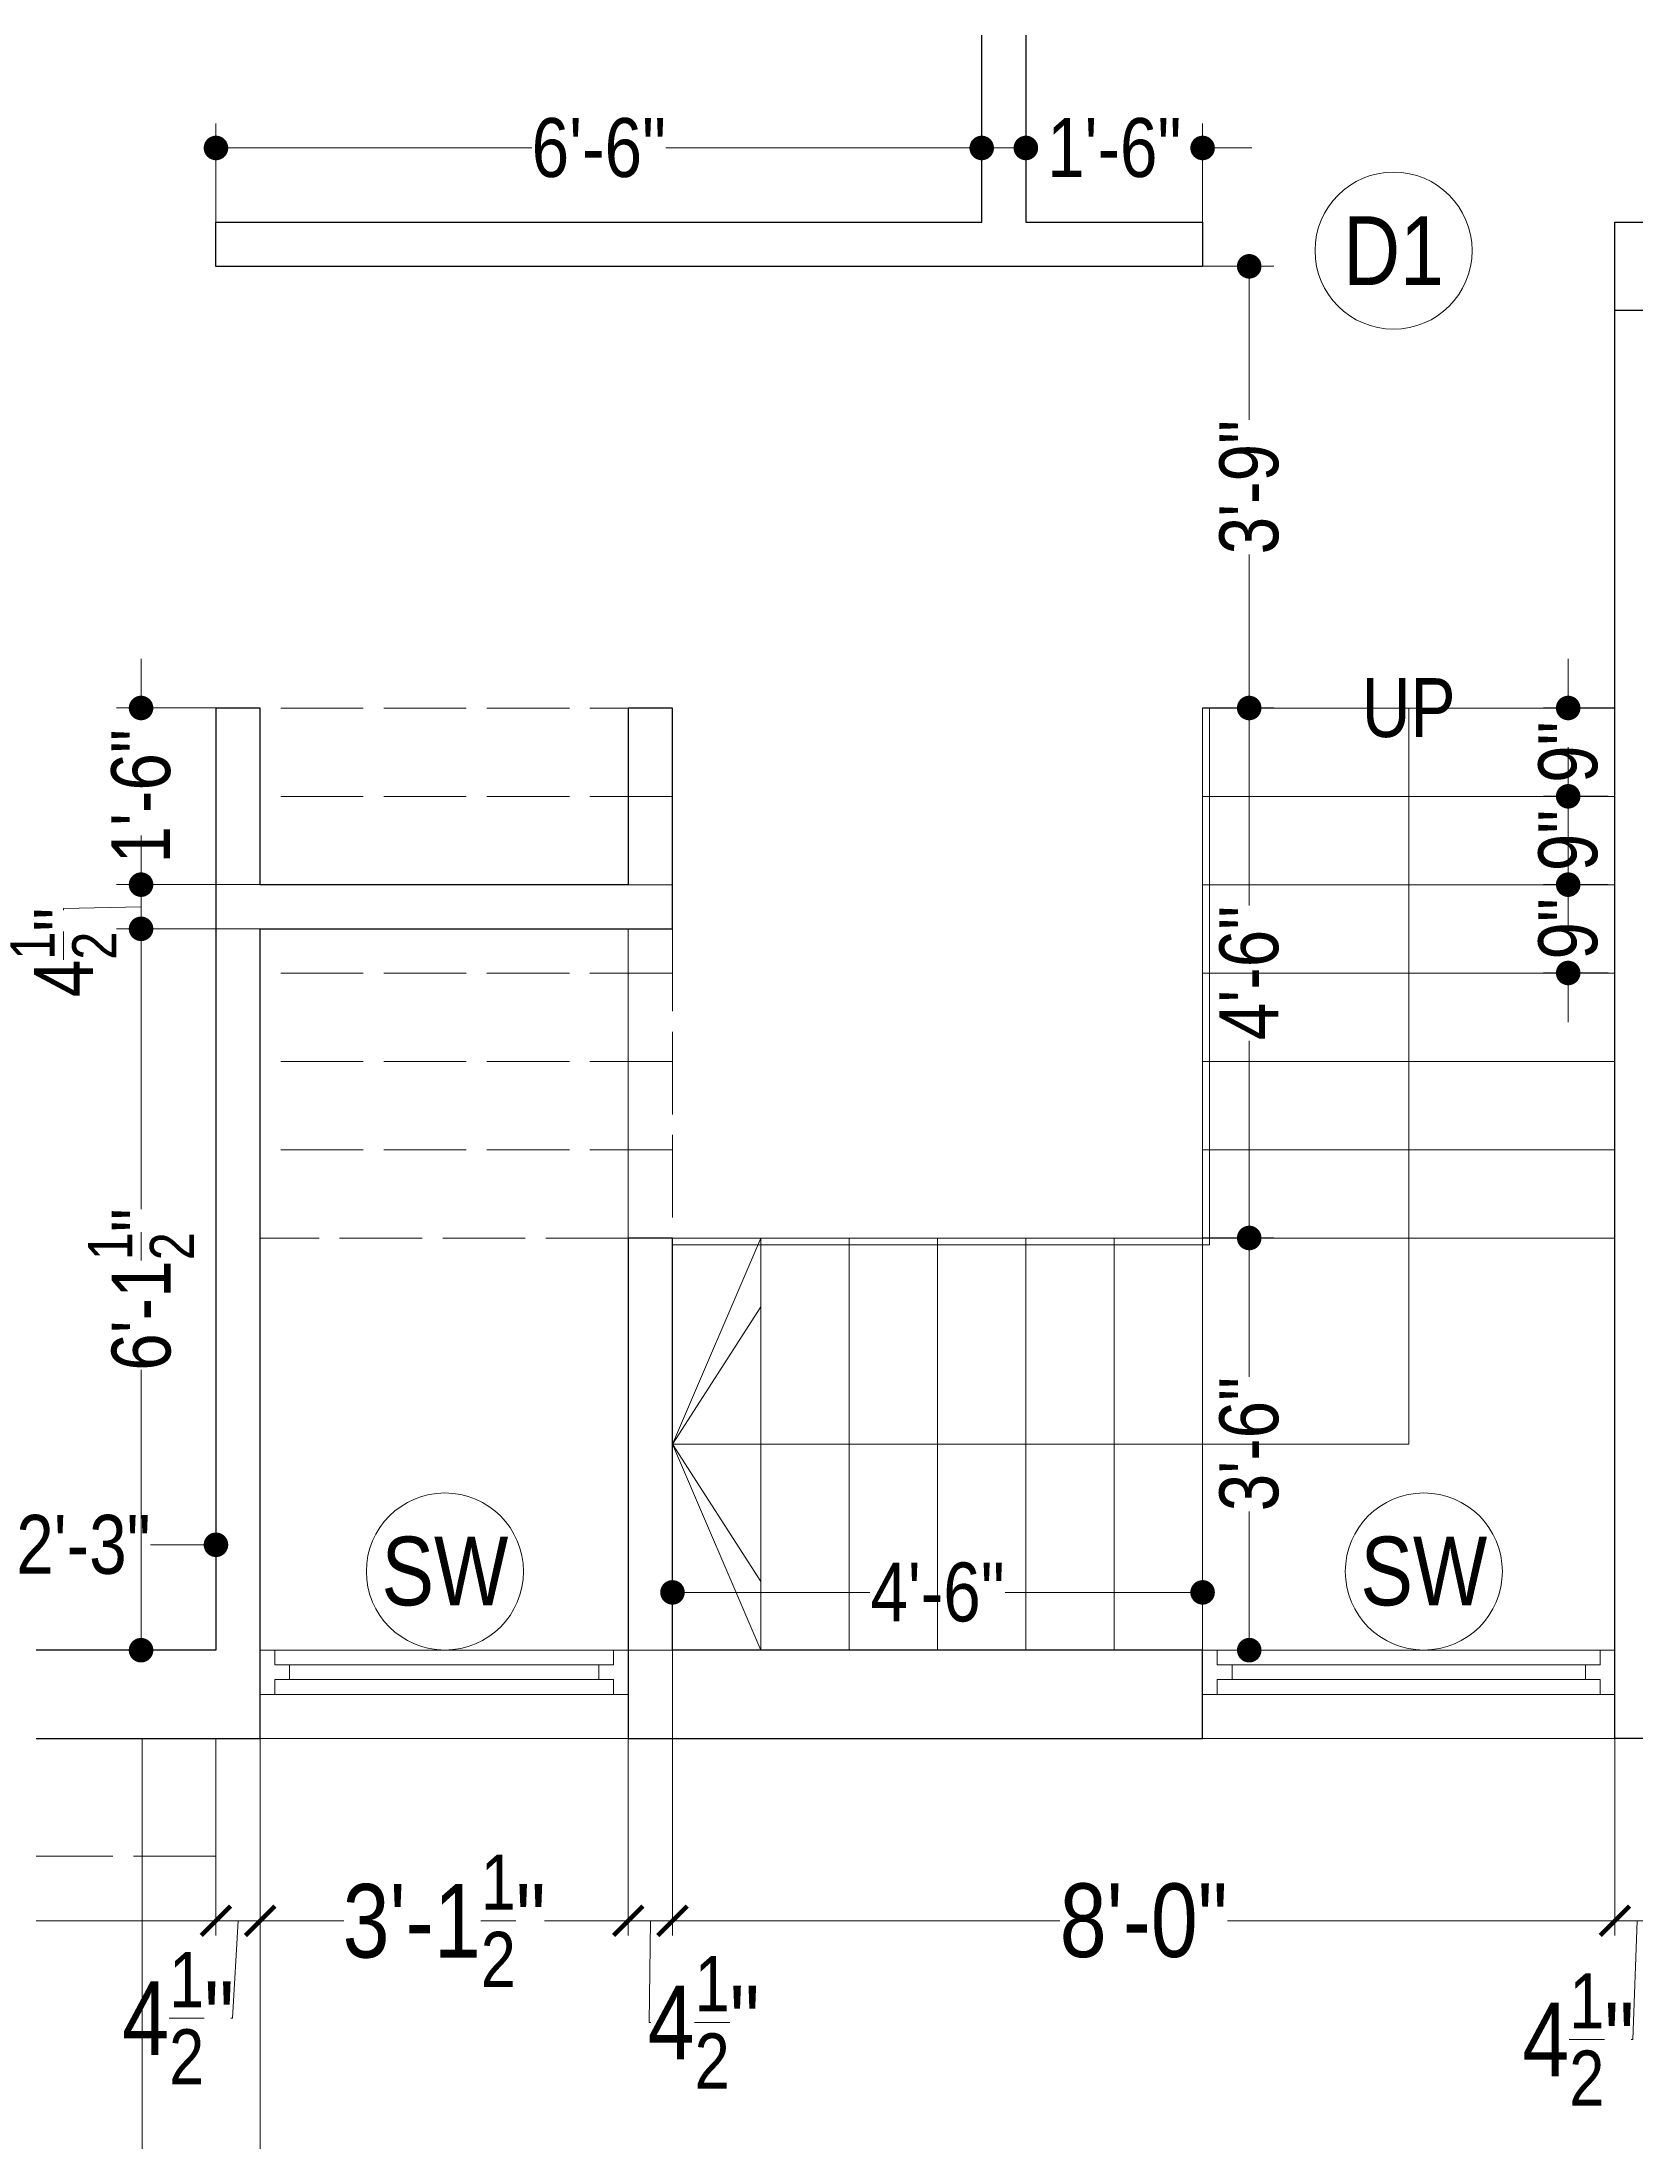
# Model space of a CAD drawing. Header units: millimetres. Extents: x 56222 to 3066687, y -650199 to -121287.
# Drawn here: x 148249 to 148411.4, y -175319 to -175105 of the extents above; entities that cross this region are included whole.
import ezdxf

# ---------------------------------------------------------------- set-up
doc = ezdxf.new("R2010")
doc.units = ezdxf.units.MM
doc.header["$MEASUREMENT"] = 0
doc.header["$PDMODE"] = 35
doc.linetypes.add('ACAD_ISO02W100', pattern=[15, 12, -3])
doc.layers.get('Defpoints').update_dxf_attribs({"color": 220})
for name, color, linetype, lineweight in [('COLUMN', 1, 'Continuous', 30), ('GROUND FLOOR', 7, 'Continuous', 9), ('GROUND FLOOR  ( DIM )', 7, 'Continuous', 9), ('GROUND FLOOR  ( PLINE )', 251, 'Continuous', 30), ('GROUND FLOOR ( DW_RAIL )', 7, 'Continuous', 9), ('GROUND FLOOR ( STAIR )', 251, 'Continuous', 9)]:
    doc.layers.add(name, color=color, linetype=linetype, lineweight=lineweight)
doc.layers.add('GROUND FLOOR  ( Text )', color=251, linetype='Continuous')
doc.styles.add('Cn BT~6', font='swissc.ttf', dxfattribs={"height": 6})
doc.styles.add("Cn_BT_0'-0", font='swissc.ttf')
doc.styles.add('Cn_BT_7', font='swissc.ttf', dxfattribs={"height": 7})
doc.styles.add('Cn_BT_7½', font='swissc.ttf', dxfattribs={"height": 7.5})
doc.dimstyles.new('Cn BT~6', dxfattribs={"dimtxt": 0.18, "dimasz": 2.5, "dimexe": 2.5, "dimexo": 0, "dimgap": 0.09, "dimtad": 0, "dimdec": 3, "dimzin": 3, "dimdsep": 46, "dimlunit": 4, "dimtxsty": 'Cn BT~6', "dimblk": 'DOT', "dimcen": 0.09, "dimdle": 2, "dimclrd": 250, "dimclre": 250, "dimclrt": 5, "dimadec": 0, "dimazin": 0, "dimtfac": 0.75, "dimtdec": 3, "dimtofl": 0, "dimtmove": 0, "dimatfit": 3, "dimfxl": 1, "dimtolj": 1, "dimtzin": 0, "dimlwd": 15, "dimlwe": 15, "dimarcsym": 0})
doc.dimstyles.new('Cn_BT_7½', dxfattribs={"dimtxt": 9, "dimasz": 3, "dimexe": 1.5, "dimexo": 0, "dimgap": 0.09, "dimtad": 0, "dimdec": 3, "dimzin": 3, "dimdsep": 46, "dimlunit": 4, "dimtxsty": 'Cn_BT_7½', "dimblk": 'ARCHTICK', "dimcen": 0.09, "dimdle": 1.5, "dimclrd": 251, "dimclre": 251, "dimclrt": 14, "dimadec": 0, "dimazin": 0, "dimtfac": 0.75, "dimtdec": 3, "dimtofl": 0, "dimtmove": 0, "dimatfit": 3, "dimfxl": 0, "dimtolj": 1, "dimtzin": 0, "dimlwd": 15, "dimlwe": 15, "dimarcsym": 0})

# ---------------------------------------------------------------- blocks, each defined once
blk = doc.blocks.new('_Dot')
at = {"color": 0, "linetype": 'ByBlock', "lineweight": -2}
blk.add_line((-0.5, 0), (-1, 0), dxfattribs=at)
at = {"color": 0, "linetype": 'ByBlock', "const_width": 0.5}
blk.add_lwpolyline([(-0.25, 0, 1), (0.25, 0, 1)], format="xyb", close=True, dxfattribs=at)
blk = doc.blocks.new('*D211')
at = {"layer": 'Defpoints', "color": 0, "transparency": 16777216}
for p in [(148367.19, -175127.87), (148371.94, -175127.87), (148367.19, -175172.87)]:
    blk.add_point(p, dxfattribs=at)
at = {"layer": 'GROUND FLOOR  ( DIM )', "color": 250, "lineweight": 15, "transparency": 16777216}
for p, q in [((148367.19, -175127.87), (148374.44, -175127.87)), ((148371.94, -175130.37), (148371.94, -175143.51)), ((148371.94, -175170.37), (148371.94, -175157.23)), ((148367.19, -175172.87), (148374.44, -175172.87))]:
    blk.add_line(p, q, dxfattribs=at)
at = {"layer": 'GROUND FLOOR  ( DIM )', "color": 250, "lineweight": 15, "transparency": 16777216, "xscale": 2.5, "yscale": 2.5, "zscale": 2.5}
for p, rotation in [((148371.94, -175127.87), 90), ((148371.94, -175172.87), 270)]:
    blk.add_blockref('_Dot', p, dxfattribs=dict(at, rotation=rotation))
at = {"layer": 'GROUND FLOOR  ( DIM )', "color": 5, "transparency": 16777216, "insert": (148371.94, -175150.37), "char_height": 6, "attachment_point": 5, "rotation": 90, "style": 'Cn BT~6'}
blk.add_mtext('\\A1;3\'-9"', dxfattribs=at)
blk = doc.blocks.new('_ArchTick')
at = {"color": 0, "linetype": 'ByBlock', "const_width": 0.15}
blk.add_lwpolyline([(-0.5, -0.5), (0.5, 0.5)], dxfattribs=at)
blk = doc.blocks.new('*D198')
at = {"layer": 'Defpoints', "color": 0, "transparency": 16777216}
for p in [(148116.69, -175277.87), (148266.69, -175277.87), (148266.69, -175296.44)]:
    blk.add_point(p, dxfattribs=at)
at = {"layer": 'GROUND FLOOR  ( DIM )', "color": 251, "lineweight": 15, "transparency": 16777216}
for p, q in [((148116.69, -175277.87), (148116.69, -175297.94)), ((148266.69, -175277.87), (148266.69, -175297.94)), ((148115.19, -175296.44), (148180.83, -175296.44)), ((148268.19, -175296.44), (148202.55, -175296.44))]:
    blk.add_line(p, q, dxfattribs=at)
at = {"layer": 'GROUND FLOOR  ( DIM )', "color": 251, "lineweight": 15, "transparency": 16777216, "xscale": 3, "yscale": 3, "zscale": 3, "rotation": 180}
blk.add_blockref('_ArchTick', (148116.69, -175296.44), dxfattribs=at)
at = {"layer": 'GROUND FLOOR  ( DIM )', "color": 251, "lineweight": 15, "transparency": 16777216, "xscale": 3, "yscale": 3, "zscale": 3}
blk.add_blockref('_ArchTick', (148266.69, -175296.44), dxfattribs=at)
at = {"layer": 'GROUND FLOOR  ( DIM )', "color": 14, "transparency": 16777216, "insert": (148191.69, -175296.44), "char_height": 7.5, "attachment_point": 5, "style": 'Cn_BT_7½'}
blk.add_mtext('\\A1;12\'-6"', dxfattribs=at)
blk = doc.blocks.new('*D197')
at = {"layer": 'Defpoints', "color": 0, "transparency": 16777216}
for p in [(148266.69, -175277.87), (148271.19, -175277.87), (148271.19, -175296.44)]:
    blk.add_point(p, dxfattribs=at)
at = {"layer": 'GROUND FLOOR  ( DIM )', "color": 251, "lineweight": 15, "transparency": 16777216}
for p, q in [((148266.69, -175277.87), (148266.69, -175297.94)), ((148271.19, -175277.87), (148271.19, -175297.94)), ((148265.19, -175296.44), (148272.69, -175296.44)), ((148268.94, -175296.44), (148268.39, -175306.37)), ((148268.39, -175306.37), (148268.21, -175306.37))]:
    blk.add_line(p, q, dxfattribs=at)
at = {"layer": 'GROUND FLOOR  ( DIM )', "color": 251, "lineweight": 15, "transparency": 16777216, "xscale": 3, "yscale": 3, "zscale": 3, "rotation": 180}
blk.add_blockref('_ArchTick', (148266.69, -175296.44), dxfattribs=at)
at = {"layer": 'GROUND FLOOR  ( DIM )', "color": 251, "lineweight": 15, "transparency": 16777216, "xscale": 3, "yscale": 3, "zscale": 3}
blk.add_blockref('_ArchTick', (148271.19, -175296.44), dxfattribs=at)
at = {"layer": 'GROUND FLOOR  ( DIM )', "color": 14, "transparency": 16777216, "insert": (148262.84, -175306.37), "char_height": 7.5, "attachment_point": 5, "style": 'Cn_BT_7½'}
blk.add_mtext('\\A1;4{\\H0.750000x;\\S1/2;}"', dxfattribs=at)
blk = doc.blocks.new('*D196')
at = {"layer": 'Defpoints', "color": 0, "transparency": 16777216}
for p in [(148271.19, -175277.87), (148308.69, -175277.87), (148308.69, -175296.44)]:
    blk.add_point(p, dxfattribs=at)
at = {"layer": 'GROUND FLOOR  ( DIM )', "color": 251, "lineweight": 15, "transparency": 16777216}
for p, q in [((148271.19, -175277.87), (148271.19, -175297.94)), ((148308.69, -175277.87), (148308.69, -175297.94)), ((148269.69, -175296.44), (148279.71, -175296.44)), ((148310.19, -175296.44), (148300.16, -175296.44))]:
    blk.add_line(p, q, dxfattribs=at)
at = {"layer": 'GROUND FLOOR  ( DIM )', "color": 251, "lineweight": 15, "transparency": 16777216, "xscale": 3, "yscale": 3, "zscale": 3, "rotation": 180}
blk.add_blockref('_ArchTick', (148271.19, -175296.44), dxfattribs=at)
at = {"layer": 'GROUND FLOOR  ( DIM )', "color": 251, "lineweight": 15, "transparency": 16777216, "xscale": 3, "yscale": 3, "zscale": 3}
blk.add_blockref('_ArchTick', (148308.69, -175296.44), dxfattribs=at)
at = {"layer": 'GROUND FLOOR  ( DIM )', "color": 14, "transparency": 16777216, "insert": (148289.94, -175296.44), "char_height": 7.5, "attachment_point": 5, "style": 'Cn_BT_7½'}
blk.add_mtext('\\A1;3\'-1{\\H0.750000x;\\S1/2;}"', dxfattribs=at)
blk = doc.blocks.new('*D195')
at = {"layer": 'Defpoints', "color": 0, "transparency": 16777216}
for p in [(148313.19, -175268.87), (148308.69, -175277.87), (148313.19, -175296.44)]:
    blk.add_point(p, dxfattribs=at)
at = {"layer": 'GROUND FLOOR  ( DIM )', "color": 251, "lineweight": 15, "transparency": 16777216}
for p, q in [((148313.19, -175268.87), (148313.19, -175297.94)), ((148308.69, -175277.87), (148308.69, -175297.94)), ((148307.19, -175296.44), (148314.69, -175296.44)), ((148310.94, -175296.44), (148310.82, -175306.79)), ((148310.82, -175306.79), (148311, -175306.79))]:
    blk.add_line(p, q, dxfattribs=at)
at = {"layer": 'GROUND FLOOR  ( DIM )', "color": 251, "lineweight": 15, "transparency": 16777216, "xscale": 3, "yscale": 3, "zscale": 3, "rotation": 180}
blk.add_blockref('_ArchTick', (148308.69, -175296.44), dxfattribs=at)
at = {"layer": 'GROUND FLOOR  ( DIM )', "color": 251, "lineweight": 15, "transparency": 16777216, "xscale": 3, "yscale": 3, "zscale": 3}
blk.add_blockref('_ArchTick', (148313.19, -175296.44), dxfattribs=at)
at = {"layer": 'GROUND FLOOR  ( DIM )', "color": 14, "transparency": 16777216, "insert": (148316.37, -175306.79), "char_height": 7.5, "attachment_point": 5, "style": 'Cn_BT_7½'}
blk.add_mtext('\\A1;4{\\H0.750000x;\\S1/2;}"', dxfattribs=at)
blk = doc.blocks.new('*D194')
at = {"layer": 'Defpoints', "color": 0, "transparency": 16777216}
for p in [(148313.19, -175268.87), (148409.19, -175277.87), (148409.19, -175296.44)]:
    blk.add_point(p, dxfattribs=at)
at = {"layer": 'GROUND FLOOR  ( DIM )', "color": 251, "lineweight": 15, "transparency": 16777216}
for p, q in [((148313.19, -175268.87), (148313.19, -175297.94)), ((148409.19, -175277.87), (148409.19, -175297.94)), ((148311.69, -175296.44), (148352.66, -175296.44)), ((148410.69, -175296.44), (148369.71, -175296.44))]:
    blk.add_line(p, q, dxfattribs=at)
at = {"layer": 'GROUND FLOOR  ( DIM )', "color": 251, "lineweight": 15, "transparency": 16777216, "xscale": 3, "yscale": 3, "zscale": 3, "rotation": 180}
blk.add_blockref('_ArchTick', (148313.19, -175296.44), dxfattribs=at)
at = {"layer": 'GROUND FLOOR  ( DIM )', "color": 251, "lineweight": 15, "transparency": 16777216, "xscale": 3, "yscale": 3, "zscale": 3}
blk.add_blockref('_ArchTick', (148409.19, -175296.44), dxfattribs=at)
at = {"layer": 'GROUND FLOOR  ( DIM )', "color": 14, "transparency": 16777216, "insert": (148361.19, -175296.44), "char_height": 7.5, "attachment_point": 5, "style": 'Cn_BT_7½'}
blk.add_mtext('\\A1;8\'-0"', dxfattribs=at)
blk = doc.blocks.new('*D193')
at = {"layer": 'Defpoints', "color": 0, "transparency": 16777216}
for p in [(148409.19, -175277.87), (148413.69, -175277.87), (148413.69, -175296.44)]:
    blk.add_point(p, dxfattribs=at)
at = {"layer": 'GROUND FLOOR  ( DIM )', "color": 251, "lineweight": 15, "transparency": 16777216}
for p, q in [((148409.19, -175277.87), (148409.19, -175297.94)), ((148413.69, -175277.87), (148413.69, -175297.94)), ((148407.69, -175296.44), (148415.19, -175296.44)), ((148411.44, -175296.44), (148411.01, -175308.54)), ((148411.01, -175308.54), (148410.83, -175308.54))]:
    blk.add_line(p, q, dxfattribs=at)
at = {"layer": 'GROUND FLOOR  ( DIM )', "color": 251, "lineweight": 15, "transparency": 16777216, "xscale": 3, "yscale": 3, "zscale": 3, "rotation": 180}
blk.add_blockref('_ArchTick', (148409.19, -175296.44), dxfattribs=at)
at = {"layer": 'GROUND FLOOR  ( DIM )', "color": 251, "lineweight": 15, "transparency": 16777216, "xscale": 3, "yscale": 3, "zscale": 3}
blk.add_blockref('_ArchTick', (148413.69, -175296.44), dxfattribs=at)
at = {"layer": 'GROUND FLOOR  ( DIM )', "color": 14, "transparency": 16777216, "insert": (148405.46, -175308.54), "char_height": 7.5, "attachment_point": 5, "style": 'Cn_BT_7½'}
blk.add_mtext('\\A1;4{\\H0.750000x;\\S1/2;}"', dxfattribs=at)
blk = doc.blocks.new('*D190')
at = {"layer": 'Defpoints', "color": 0, "transparency": 16777216}
for p in [(148259.06, -175195.37), (148271.19, -175195.37), (148266.69, -175268.87)]:
    blk.add_point(p, dxfattribs=at)
at = {"layer": 'GROUND FLOOR  ( DIM )', "color": 250, "lineweight": 15, "transparency": 16777216}
for p, q in [((148271.19, -175195.37), (148256.56, -175195.37)), ((148259.06, -175197.87), (148259.06, -175223.95)), ((148259.06, -175266.37), (148259.06, -175240.29)), ((148266.69, -175268.87), (148256.56, -175268.87))]:
    blk.add_line(p, q, dxfattribs=at)
at = {"layer": 'GROUND FLOOR  ( DIM )', "color": 250, "lineweight": 15, "transparency": 16777216, "xscale": 2.5, "yscale": 2.5, "zscale": 2.5}
for p, rotation in [((148259.06, -175195.37), 90), ((148259.06, -175268.87), 270)]:
    blk.add_blockref('_Dot', p, dxfattribs=dict(at, rotation=rotation))
at = {"layer": 'GROUND FLOOR  ( DIM )', "color": 5, "transparency": 16777216, "insert": (148259.06, -175232.12), "char_height": 6, "attachment_point": 5, "rotation": 90, "style": 'Cn BT~6'}
blk.add_mtext('\\A1;6\'-1{\\H0.750000x;\\S1/2;}"', dxfattribs=at)
blk = doc.blocks.new('*D189')
at = {"layer": 'Defpoints', "color": 0, "transparency": 16777216}
for p in [(148259.06, -175190.87), (148271.19, -175190.87), (148271.19, -175195.37)]:
    blk.add_point(p, dxfattribs=at)
at = {"layer": 'GROUND FLOOR  ( DIM )', "color": 250, "lineweight": 15, "transparency": 16777216}
for p, q in [((148259.06, -175188.37), (148259.06, -175185.87)), ((148271.19, -175190.87), (148256.56, -175190.87)), ((148259.06, -175195.37), (148259.06, -175190.87)), ((148259.06, -175193.12), (148251.15, -175193.29)), ((148251.15, -175193.29), (148251.15, -175193.47)), ((148271.19, -175195.37), (148256.56, -175195.37)), ((148259.06, -175197.87), (148259.06, -175200.37))]:
    blk.add_line(p, q, dxfattribs=at)
at = {"layer": 'GROUND FLOOR  ( DIM )', "color": 250, "lineweight": 15, "transparency": 16777216, "xscale": 2.5, "yscale": 2.5, "zscale": 2.5}
for p, rotation in [((148259.06, -175190.87), 270), ((148259.06, -175195.37), 90)]:
    blk.add_blockref('_Dot', p, dxfattribs=dict(at, rotation=rotation))
at = {"layer": 'GROUND FLOOR  ( DIM )', "color": 5, "transparency": 16777216, "insert": (148251.15, -175197.78), "char_height": 6, "attachment_point": 5, "rotation": 90, "style": 'Cn BT~6'}
blk.add_mtext('\\A1;4{\\H0.750000x;\\S1/2;}"', dxfattribs=at)
blk = doc.blocks.new('*D188')
at = {"layer": 'Defpoints', "color": 0, "transparency": 16777216}
for p in [(148259.06, -175172.87), (148266.69, -175172.87), (148271.19, -175190.87)]:
    blk.add_point(p, dxfattribs=at)
at = {"layer": 'GROUND FLOOR  ( DIM )', "color": 250, "lineweight": 15, "transparency": 16777216}
for p, q in [((148259.06, -175170.37), (148259.06, -175167.87)), ((148266.69, -175172.87), (148256.56, -175172.87)), ((148271.19, -175190.87), (148256.56, -175190.87)), ((148259.06, -175193.37), (148259.06, -175195.87))]:
    blk.add_line(p, q, dxfattribs=at)
at = {"layer": 'GROUND FLOOR  ( DIM )', "color": 250, "lineweight": 15, "transparency": 16777216, "xscale": 2.5, "yscale": 2.5, "zscale": 2.5}
for p, rotation in [((148259.06, -175172.87), 270), ((148259.06, -175190.87), 90)]:
    blk.add_blockref('_Dot', p, dxfattribs=dict(at, rotation=rotation))
at = {"layer": 'GROUND FLOOR  ( DIM )', "color": 5, "transparency": 16777216, "insert": (148259.06, -175181.87), "char_height": 6, "attachment_point": 5, "rotation": 90, "style": 'Cn BT~6'}
blk.add_mtext('\\A1;1\'-6"', dxfattribs=at)
blk = doc.blocks.new('*D182')
at = {"layer": 'Defpoints', "color": 0, "transparency": 16777216}
for p in [(148344.69, -175115.81), (148266.69, -175123.37), (148344.69, -175123.37)]:
    blk.add_point(p, dxfattribs=at)
at = {"layer": 'GROUND FLOOR  ( DIM )', "color": 250, "lineweight": 15, "transparency": 16777216}
for p, q in [((148266.69, -175123.37), (148266.69, -175113.31)), ((148344.69, -175123.37), (148344.69, -175113.31)), ((148269.19, -175115.81), (148298.86, -175115.81)), ((148342.19, -175115.81), (148312.52, -175115.81))]:
    blk.add_line(p, q, dxfattribs=at)
at = {"layer": 'GROUND FLOOR  ( DIM )', "color": 250, "lineweight": 15, "transparency": 16777216, "xscale": 2.5, "yscale": 2.5, "zscale": 2.5, "rotation": 180}
blk.add_blockref('_Dot', (148266.69, -175115.81), dxfattribs=at)
at = {"layer": 'GROUND FLOOR  ( DIM )', "color": 250, "lineweight": 15, "transparency": 16777216, "xscale": 2.5, "yscale": 2.5, "zscale": 2.5}
blk.add_blockref('_Dot', (148344.69, -175115.81), dxfattribs=at)
at = {"layer": 'GROUND FLOOR  ( DIM )', "color": 5, "transparency": 16777216, "insert": (148305.69, -175115.81), "char_height": 6, "attachment_point": 5, "style": 'Cn BT~6'}
blk.add_mtext('\\A1;6\'-6"', dxfattribs=at)
blk = doc.blocks.new('*D181')
at = {"layer": 'Defpoints', "color": 0, "transparency": 16777216}
for p in [(148313.19, -175262.98), (148313.19, -175267.6), (148367.19, -175267.6)]:
    blk.add_point(p, dxfattribs=at)
at = {"layer": 'GROUND FLOOR  ( DIM )', "color": 250, "lineweight": 15, "transparency": 16777216}
for p, q in [((148313.19, -175267.6), (148313.19, -175260.48)), ((148367.19, -175267.6), (148367.19, -175260.48)), ((148315.69, -175262.98), (148333.29, -175262.98)), ((148364.69, -175262.98), (148347.08, -175262.98))]:
    blk.add_line(p, q, dxfattribs=at)
at = {"layer": 'GROUND FLOOR  ( DIM )', "color": 250, "lineweight": 15, "transparency": 16777216, "xscale": 2.5, "yscale": 2.5, "zscale": 2.5, "rotation": 180}
blk.add_blockref('_Dot', (148313.19, -175262.98), dxfattribs=at)
at = {"layer": 'GROUND FLOOR  ( DIM )', "color": 250, "lineweight": 15, "transparency": 16777216, "xscale": 2.5, "yscale": 2.5, "zscale": 2.5}
blk.add_blockref('_Dot', (148367.19, -175262.98), dxfattribs=at)
at = {"layer": 'GROUND FLOOR  ( DIM )', "color": 5, "transparency": 16777216, "insert": (148340.19, -175262.98), "char_height": 6, "attachment_point": 5, "style": 'Cn BT~6'}
blk.add_mtext('\\A1;4\'-6"', dxfattribs=at)
blk = doc.blocks.new('*D180')
at = {"layer": 'Defpoints', "color": 0, "transparency": 16777216}
for p in [(148409.19, -175172.87), (148404.43, -175181.87), (148408.49, -175181.87)]:
    blk.add_point(p, dxfattribs=at)
at = {"layer": 'GROUND FLOOR  ( DIM )', "color": 250, "lineweight": 15, "transparency": 16777216}
for p, q in [((148404.43, -175170.37), (148404.43, -175167.87)), ((148409.19, -175172.87), (148401.93, -175172.87)), ((148408.49, -175181.87), (148401.93, -175181.87)), ((148404.43, -175184.37), (148404.43, -175186.87))]:
    blk.add_line(p, q, dxfattribs=at)
at = {"layer": 'GROUND FLOOR  ( DIM )', "color": 250, "lineweight": 15, "transparency": 16777216, "xscale": 2.5, "yscale": 2.5, "zscale": 2.5}
for p, rotation in [((148404.43, -175172.87), 270), ((148404.43, -175181.87), 90)]:
    blk.add_blockref('_Dot', p, dxfattribs=dict(at, rotation=rotation))
at = {"layer": 'GROUND FLOOR  ( DIM )', "color": 5, "transparency": 16777216, "insert": (148404.43, -175177.37), "char_height": 6, "attachment_point": 5, "rotation": 90, "style": 'Cn BT~6'}
blk.add_mtext('\\A1;9"', dxfattribs=at)
blk = doc.blocks.new('*D179')
at = {"layer": 'Defpoints', "color": 0, "transparency": 16777216}
for p in [(148408.49, -175181.87), (148404.43, -175190.87), (148408.49, -175190.87)]:
    blk.add_point(p, dxfattribs=at)
at = {"layer": 'GROUND FLOOR  ( DIM )', "color": 250, "lineweight": 15, "transparency": 16777216}
for p, q in [((148404.43, -175179.37), (148404.43, -175176.87)), ((148408.49, -175181.87), (148401.93, -175181.87)), ((148408.49, -175190.87), (148401.93, -175190.87)), ((148404.43, -175193.37), (148404.43, -175195.87))]:
    blk.add_line(p, q, dxfattribs=at)
at = {"layer": 'GROUND FLOOR  ( DIM )', "color": 250, "lineweight": 15, "transparency": 16777216, "xscale": 2.5, "yscale": 2.5, "zscale": 2.5}
for p, rotation in [((148404.43, -175181.87), 270), ((148404.43, -175190.87), 90)]:
    blk.add_blockref('_Dot', p, dxfattribs=dict(at, rotation=rotation))
at = {"layer": 'GROUND FLOOR  ( DIM )', "color": 5, "transparency": 16777216, "insert": (148404.43, -175186.37), "char_height": 6, "attachment_point": 5, "rotation": 90, "style": 'Cn BT~6'}
blk.add_mtext('\\A1;9"', dxfattribs=at)
blk = doc.blocks.new('*D178')
at = {"layer": 'Defpoints', "color": 0, "transparency": 16777216}
for p in [(148408.49, -175190.87), (148404.43, -175199.87), (148408.49, -175199.87)]:
    blk.add_point(p, dxfattribs=at)
at = {"layer": 'GROUND FLOOR  ( DIM )', "color": 250, "lineweight": 15, "transparency": 16777216}
for p, q in [((148404.43, -175188.37), (148404.43, -175185.87)), ((148408.49, -175190.87), (148401.93, -175190.87)), ((148408.49, -175199.87), (148401.93, -175199.87)), ((148404.43, -175202.37), (148404.43, -175204.87))]:
    blk.add_line(p, q, dxfattribs=at)
at = {"layer": 'GROUND FLOOR  ( DIM )', "color": 250, "lineweight": 15, "transparency": 16777216, "xscale": 2.5, "yscale": 2.5, "zscale": 2.5}
for p, rotation in [((148404.43, -175190.87), 270), ((148404.43, -175199.87), 90)]:
    blk.add_blockref('_Dot', p, dxfattribs=dict(at, rotation=rotation))
at = {"layer": 'GROUND FLOOR  ( DIM )', "color": 5, "transparency": 16777216, "insert": (148404.43, -175195.37), "char_height": 6, "attachment_point": 5, "rotation": 90, "style": 'Cn BT~6'}
blk.add_mtext('\\A1;9"', dxfattribs=at)
blk = doc.blocks.new('*D177')
at = {"layer": 'Defpoints', "color": 0, "transparency": 16777216}
for p in [(148367.19, -175226.87), (148371.94, -175226.87), (148367.19, -175268.87)]:
    blk.add_point(p, dxfattribs=at)
at = {"layer": 'GROUND FLOOR  ( DIM )', "color": 250, "lineweight": 15, "transparency": 16777216}
for p, q in [((148367.19, -175226.87), (148374.44, -175226.87)), ((148371.94, -175229.37), (148371.94, -175241.01)), ((148371.94, -175266.37), (148371.94, -175254.73)), ((148367.19, -175268.87), (148374.44, -175268.87))]:
    blk.add_line(p, q, dxfattribs=at)
at = {"layer": 'GROUND FLOOR  ( DIM )', "color": 250, "lineweight": 15, "transparency": 16777216, "xscale": 2.5, "yscale": 2.5, "zscale": 2.5}
for p, rotation in [((148371.94, -175226.87), 90), ((148371.94, -175268.87), 270)]:
    blk.add_blockref('_Dot', p, dxfattribs=dict(at, rotation=rotation))
at = {"layer": 'GROUND FLOOR  ( DIM )', "color": 5, "transparency": 16777216, "insert": (148371.94, -175247.87), "char_height": 6, "attachment_point": 5, "rotation": 90, "style": 'Cn BT~6'}
blk.add_mtext('\\A1;3\'-6"', dxfattribs=at)
blk = doc.blocks.new('*D176')
at = {"layer": 'Defpoints', "color": 0, "transparency": 16777216}
for p in [(148367.89, -175172.87), (148371.94, -175172.87), (148367.19, -175226.87)]:
    blk.add_point(p, dxfattribs=at)
at = {"layer": 'GROUND FLOOR  ( DIM )', "color": 250, "lineweight": 15, "transparency": 16777216}
for p, q in [((148367.89, -175172.87), (148374.44, -175172.87)), ((148371.94, -175175.37), (148371.94, -175192.98)), ((148371.94, -175224.37), (148371.94, -175206.77)), ((148367.19, -175226.87), (148374.44, -175226.87))]:
    blk.add_line(p, q, dxfattribs=at)
at = {"layer": 'GROUND FLOOR  ( DIM )', "color": 250, "lineweight": 15, "transparency": 16777216, "xscale": 2.5, "yscale": 2.5, "zscale": 2.5}
for p, rotation in [((148371.94, -175172.87), 90), ((148371.94, -175226.87), 270)]:
    blk.add_blockref('_Dot', p, dxfattribs=dict(at, rotation=rotation))
at = {"layer": 'GROUND FLOOR  ( DIM )', "color": 5, "transparency": 16777216, "insert": (148371.94, -175199.87), "char_height": 6, "attachment_point": 5, "rotation": 90, "style": 'Cn BT~6'}
blk.add_mtext('\\A1;4\'-6"', dxfattribs=at)
blk = doc.blocks.new('*D173')
at = {"layer": 'Defpoints', "color": 0, "transparency": 16777216}
for p in [(148239.69, -175258.13), (148239.69, -175268.87), (148266.69, -175268.87)]:
    blk.add_point(p, dxfattribs=at)
at = {"layer": 'GROUND FLOOR  ( DIM )', "color": 250, "lineweight": 15, "transparency": 16777216}
for p, q in [((148239.69, -175268.87), (148239.69, -175255.63)), ((148266.69, -175268.87), (148266.69, -175255.63)), ((148242.19, -175258.13), (148246.36, -175258.13)), ((148264.19, -175258.13), (148260.02, -175258.13))]:
    blk.add_line(p, q, dxfattribs=at)
at = {"layer": 'GROUND FLOOR  ( DIM )', "color": 250, "lineweight": 15, "transparency": 16777216, "xscale": 2.5, "yscale": 2.5, "zscale": 2.5, "rotation": 180}
blk.add_blockref('_Dot', (148239.69, -175258.13), dxfattribs=at)
at = {"layer": 'GROUND FLOOR  ( DIM )', "color": 250, "lineweight": 15, "transparency": 16777216, "xscale": 2.5, "yscale": 2.5, "zscale": 2.5}
blk.add_blockref('_Dot', (148266.69, -175258.13), dxfattribs=at)
at = {"layer": 'GROUND FLOOR  ( DIM )', "color": 5, "transparency": 16777216, "insert": (148253.19, -175258.13), "char_height": 6, "attachment_point": 5, "style": 'Cn BT~6'}
blk.add_mtext('\\A1;2\'-3"', dxfattribs=at)
blk = doc.blocks.new('*D172')
at = {"layer": 'Defpoints', "color": 0, "transparency": 16777216}
for p in [(148367.19, -175115.81), (148349.19, -175123.37), (148367.19, -175123.37)]:
    blk.add_point(p, dxfattribs=at)
at = {"layer": 'GROUND FLOOR  ( DIM )', "color": 250, "lineweight": 15, "transparency": 16777216}
for p, q in [((148349.19, -175123.37), (148349.19, -175113.31)), ((148367.19, -175123.37), (148367.19, -175113.31)), ((148346.69, -175115.81), (148344.19, -175115.81)), ((148369.69, -175115.81), (148372.19, -175115.81))]:
    blk.add_line(p, q, dxfattribs=at)
at = {"layer": 'GROUND FLOOR  ( DIM )', "color": 250, "lineweight": 15, "transparency": 16777216, "xscale": 2.5, "yscale": 2.5, "zscale": 2.5}
blk.add_blockref('_Dot', (148349.19, -175115.81), dxfattribs=at)
at = {"layer": 'GROUND FLOOR  ( DIM )', "color": 250, "lineweight": 15, "transparency": 16777216, "xscale": 2.5, "yscale": 2.5, "zscale": 2.5, "rotation": 180}
blk.add_blockref('_Dot', (148367.19, -175115.81), dxfattribs=at)
at = {"layer": 'GROUND FLOOR  ( DIM )', "color": 5, "transparency": 16777216, "insert": (148358.19, -175115.81), "char_height": 6, "attachment_point": 5, "style": 'Cn BT~6'}
blk.add_mtext('\\A1;1\'-6"', dxfattribs=at)
blk = doc.blocks.new('*D170')
at = {"layer": 'Defpoints', "color": 0, "transparency": 16777216}
for p in [(148107.69, -175277.87), (148508.19, -175277.87), (148508.19, -175326.16)]:
    blk.add_point(p, dxfattribs=at)
at = {"layer": 'GROUND FLOOR  ( DIM )', "color": 250, "lineweight": 15, "transparency": 16777216}
for p, q in [((148107.69, -175277.87), (148107.69, -175328.66)), ((148508.19, -175277.87), (148508.19, -175328.66)), ((148110.19, -175326.16), (148295.75, -175326.16)), ((148505.69, -175326.16), (148320.12, -175326.16))]:
    blk.add_line(p, q, dxfattribs=at)
at = {"layer": 'GROUND FLOOR  ( DIM )', "color": 250, "lineweight": 15, "transparency": 16777216, "xscale": 2.5, "yscale": 2.5, "zscale": 2.5, "rotation": 180}
blk.add_blockref('_Dot', (148107.69, -175326.16), dxfattribs=at)
at = {"layer": 'GROUND FLOOR  ( DIM )', "color": 250, "lineweight": 15, "transparency": 16777216, "xscale": 2.5, "yscale": 2.5, "zscale": 2.5}
blk.add_blockref('_Dot', (148508.19, -175326.16), dxfattribs=at)
at = {"layer": 'GROUND FLOOR  ( DIM )', "color": 5, "transparency": 16777216, "insert": (148307.94, -175326.16), "char_height": 7, "attachment_point": 5, "style": "Cn_BT_0'-0"}
blk.add_mtext('\\A1;{\\fSwis721 Cn BT|b1|i0|c0|p34;33\'-4{\\H0.750000x;\\S1/2;}"}', dxfattribs=at)

msp = doc.modelspace()

# ---------------------------------------------------------------- linework, layer by layer
at = {"layer": 'COLUMN'}
msp.add_lwpolyline([(148424.1875, -175123.3723), (148424.1875, -175132.3723), (148409.1875, -175132.3723), (148409.1875, -175123.3723)], close=True, dxfattribs=at)
at = {"layer": 'GROUND FLOOR'}
for p, q in [((148344.6875, -174994.3723), (148344.6875, -175123.3723)), ((148349.1875, -174994.3723), (148349.1875, -175123.3723)), ((148344.6875, -175123.3723), (148266.6875, -175123.3723)), ((148266.6875, -175127.8723), (148266.6875, -175123.3723)), ((148349.1875, -175123.3723), (148367.1875, -175123.3723)), ((148367.1875, -175123.3723), (148367.1875, -175127.8723)), ((148409.1875, -175123.3723), (148409.1875, -175277.8723)), ((148437.6875, -175123.3723), (148409.1875, -175123.3723)), ((148367.1875, -175127.8723), (148266.6875, -175127.8723)), ((148308.6875, -175190.8723), (148308.6875, -175172.8723)), ((148313.1875, -175195.3723), (148313.1875, -175172.8723)), ((148308.6875, -175277.8723), (148308.6875, -175195.3723)), ((148313.1875, -175268.8723), (148313.1875, -175226.8723)), ((148266.6875, -175268.8723), (148164.6875, -175268.8723)), ((148409.1875, -175268.8723), (148271.1875, -175268.8723)), ((148367.1875, -175268.8723), (148367.1875, -175277.8723)), ((148508.1875, -175277.8723), (148107.6875, -175277.8723)), ((148259.1875, -175277.8723), (148259.1875, -175390.1223)), ((148271.1875, -175277.8723), (148271.1875, -175390.1223))]:
    msp.add_line(p, q, dxfattribs=at)
at = {"layer": 'GROUND FLOOR', "color": 5}
msp.add_line((148313.1875, -175195.3723), (148271.1875, -175195.3723), dxfattribs=at)
at = {"layer": 'GROUND FLOOR', "color": 1, "linetype": 'ACAD_ISO02W100', "ltscale": 0.7}
msp.add_lwpolyline([(148266.6875, -175277.8723), (148266.6875, -175289.8723), (148103.1875, -175289.8723), (148103.1875, -174961.3723), (148107.6875, -174961.3723)], dxfattribs=at)
at = {"layer": 'GROUND FLOOR'}
msp.add_lwpolyline([(148367.1875, -175172.8723), (148367.1875, -175226.8723), (148313.1875, -175226.8723)], dxfattribs=at)
at = {"layer": 'GROUND FLOOR  ( DIM )', "color": 5}
for centre in [(148386.644, -175126.2726), (148290.0135, -175260.8506), (148389.7258, -175260.8506)]:
    msp.add_circle(centre, 8, dxfattribs=at)
at = {"layer": 'GROUND FLOOR  ( PLINE )'}
for points in [[(148329.6875, -174985.3723), (148397.1875, -174985.3723), (148397.1875, -174994.3723), (148349.1875, -174994.3723), (148349.1875, -175123.3723), (148367.1875, -175123.3723), (148367.1875, -175127.8723), (148266.6875, -175127.8723), (148266.6875, -175123.3723), (148344.6875, -175123.3723), (148344.6875, -174994.3723), (148329.6875, -174994.3723)], [(148409.1875, -175123.3723), (148437.6875, -175123.3723), (148437.6875, -175127.8723), (148413.6875, -175127.8723), (148413.6875, -175277.8723), (148409.1875, -175277.8723)], [(148271.1875, -175195.3723), (148313.1875, -175195.3723), (148313.1875, -175172.8723), (148308.6875, -175172.8723), (148308.6875, -175190.8723), (148271.1875, -175190.8723), (148271.1875, -175172.8723), (148266.6875, -175172.8723), (148266.6875, -175268.8723), (148239.6875, -175268.8723), (148239.6875, -175277.8723), (148271.1875, -175277.8723)], [(148367.1875, -175268.8723), (148313.1875, -175268.8723), (148313.1875, -175226.8723), (148308.6875, -175226.8723), (148308.6875, -175277.8723), (148367.1875, -175277.8723)]]:
    msp.add_lwpolyline(points, close=True, dxfattribs=at)
at = {"layer": 'GROUND FLOOR ( DW_RAIL )'}
for points in [[(148308.6875, -175268.8723), (148307.1875, -175268.8723), (148307.1875, -175270.3723), (148305.6875, -175270.3723), (148305.6875, -175271.8723), (148274.1875, -175271.8723), (148274.1875, -175270.3723), (148272.6875, -175270.3723), (148272.6875, -175268.8723), (148271.1875, -175268.8723), (148271.1875, -175273.3723), (148272.6875, -175273.3723), (148272.6875, -175271.8723), (148274.1875, -175271.8723), (148274.1875, -175270.3723), (148305.6875, -175270.3723), (148305.6875, -175271.8723), (148307.1875, -175271.8723), (148307.1875, -175273.3723), (148308.6875, -175273.3723), (148308.6875, -175268.8723), (148271.1875, -175268.8723), (148271.1875, -175273.3723), (148308.6875, -175273.3723)], [(148409.1875, -175268.8723), (148407.6875, -175268.8723), (148407.6875, -175270.3723), (148406.1875, -175270.3723), (148406.1875, -175271.8723), (148370.1875, -175271.8723), (148370.1875, -175270.3723), (148368.6875, -175270.3723), (148368.6875, -175268.8723), (148367.1875, -175268.8723), (148367.1875, -175273.3723), (148368.6875, -175273.3723), (148368.6875, -175271.8723), (148370.1875, -175271.8723), (148370.1875, -175270.3723), (148406.1875, -175270.3723), (148406.1875, -175271.8723), (148407.6875, -175271.8723), (148407.6875, -175273.3723), (148409.1875, -175273.3723), (148409.1875, -175268.8723), (148367.1875, -175268.8723), (148367.1875, -175273.3723), (148409.1875, -175273.3723)]]:
    msp.add_lwpolyline(points, close=True, dxfattribs=at)
at = {"layer": 'GROUND FLOOR ( STAIR )', "color": 5, "linetype": 'ACAD_ISO02W100', "ltscale": 0.7}
for p, q in [((148313.1875, -175172.8723), (148271.1875, -175172.8723)), ((148313.1875, -175181.8723), (148271.1875, -175181.8723)), ((148313.1875, -175190.8723), (148271.1875, -175190.8723)), ((148313.1875, -175195.3723), (148313.1875, -175226.8723)), ((148313.1875, -175199.8723), (148271.1875, -175199.8723)), ((148313.1875, -175208.8723), (148271.1875, -175208.8723)), ((148313.1875, -175217.8723), (148271.1875, -175217.8723)), ((148308.6875, -175226.8723), (148271.1875, -175226.8723))]:
    msp.add_line(p, q, dxfattribs=at)
at = {"layer": 'GROUND FLOOR ( STAIR )'}
for p, q in [((148409.1875, -175172.8723), (148367.1875, -175172.8723)), ((148367.1875, -175172.8723), (148367.1875, -175268.8723)), ((148409.1875, -175181.8723), (148367.1875, -175181.8723)), ((148409.1875, -175190.8723), (148367.1875, -175190.8723)), ((148409.1875, -175199.8723), (148367.1875, -175199.8723)), ((148409.1875, -175208.8723), (148367.1875, -175208.8723)), ((148409.1875, -175217.8723), (148367.1875, -175217.8723)), ((148409.1875, -175226.8723), (148313.1875, -175226.8723)), ((148322.1875, -175226.8723), (148322.1875, -175268.8723)), ((148331.1875, -175226.8723), (148331.1875, -175268.8723)), ((148340.1875, -175226.8723), (148340.1875, -175268.8723)), ((148349.1875, -175226.8723), (148349.1875, -175268.8723)), ((148358.1875, -175226.8723), (148358.1875, -175268.8723))]:
    msp.add_line(p, q, dxfattribs=at)
msp.add_lwpolyline([(148313.1875, -175247.8723), (148322.1875, -175226.8723), (148322.1875, -175233.8723), (148313.1875, -175247.8723), (148322.1875, -175268.8723), (148322.1875, -175261.8723), (148313.1875, -175247.8723), (148388.1875, -175247.8723), (148388.1875, -175172.8723)], dxfattribs=at)
msp.add_lwpolyline([(148313.1875, -175226.8723), (148367.1875, -175226.8723), (148367.1875, -175172.8723), (148367.8875, -175172.8723), (148367.8875, -175227.5723), (148313.1875, -175227.5723)], close=True, dxfattribs=at)

# ---------------------------------------------------------------- texts
at = {"layer": 'GROUND FLOOR  ( DIM )', "color": 5, "char_height": 7, "attachment_point": 5, "style": 'Cn_BT_7'}
for s, insert in [('D1', (148386.644, -175126.2726)), ('SW', (148290.0135, -175260.8506)), ('SW', (148389.7258, -175260.8506))]:
    msp.add_mtext(s, dxfattribs=dict(at, insert=insert))
at = {"layer": 'GROUND FLOOR  ( Text )', "insert": (148388.1875, -175172.8723), "char_height": 6, "attachment_point": 5, "style": "Cn_BT_0'-0"}
msp.add_mtext('UP', dxfattribs=at)

# ---------------------------------------------------------------- dimensions: what is measured, and where the dimension line sits
at = {"layer": 'GROUND FLOOR  ( DIM )'}
for base, p1, p2, dimstyle, picture, middle in [((148344.6875, -175115.8054), (148266.6875, -175123.3723), (148344.6875, -175123.3723), 'Cn BT~6', '*D182', (148305.6875, -175115.8054)), ((148367.1875, -175115.8054), (148349.1875, -175123.3723), (148367.1875, -175123.3723), 'Cn BT~6', '*D172', (148358.1875, -175115.8054)), ((148239.6875, -175258.1253), (148266.6875, -175268.8723), (148239.6875, -175268.8723), 'Cn BT~6', '*D173', (148253.1875, -175258.1253)), ((148409.1875, -175296.4441), (148313.1875, -175268.8723), (148409.1875, -175277.8723), 'Cn_BT_7½', '*D194', (148361.1875, -175296.4441)), ((148266.6875, -175296.4441), (148116.6875, -175277.8723), (148266.6875, -175277.8723), 'Cn_BT_7½', '*D198', (148191.6875, -175296.4441)), ((148308.6875, -175296.4441), (148271.1875, -175277.8723), (148308.6875, -175277.8723), 'Cn_BT_7½', '*D196', (148289.9375, -175296.4441))]:
    dim = msp.add_linear_dim(base=base, p1=p1, p2=p2, dimstyle=dimstyle, dxfattribs=at)
    dim.commit()
    dim.dimension.update_dxf_attribs({"geometry": picture, "text_midpoint": middle})
for base, p1, p2, picture, middle in [((148371.9435, -175127.8723), (148367.1875, -175172.8723), (148367.1875, -175127.8723), '*D211', (148371.9435, -175150.3723)), ((148259.0642, -175195.3723), (148266.6875, -175268.8723), (148271.1875, -175195.3723), '*D190', (148259.0642, -175232.1223)), ((148371.9435, -175226.8723), (148367.1875, -175268.8723), (148367.1875, -175226.8723), '*D177', (148371.9435, -175247.8723))]:
    dim = msp.add_linear_dim(base=base, p1=p1, p2=p2, angle=90, dimstyle='Cn BT~6', dxfattribs=at)
    dim.commit()
    dim.dimension.update_dxf_attribs({"geometry": picture, "text_midpoint": middle})
for base, p1, p2, picture, middle in [((148259.0642, -175172.8723), (148271.1875, -175190.8723), (148266.6875, -175172.8723), '*D188', (148259.0642, -175181.8723)), ((148404.4316, -175181.8723), (148409.1875, -175172.8723), (148408.4875, -175181.8723), '*D180', (148404.4316, -175177.3723)), ((148371.9435, -175172.8723), (148367.1875, -175226.8723), (148367.8875, -175172.8723), '*D176', (148371.9435, -175199.8723)), ((148404.4316, -175190.8723), (148408.4875, -175181.8723), (148408.4875, -175190.8723), '*D179', (148404.4316, -175186.3723)), ((148404.4316, -175199.8723), (148408.4875, -175190.8723), (148408.4875, -175199.8723), '*D178', (148404.4316, -175195.3723))]:
    dim = msp.add_linear_dim(base=base, p1=p1, p2=p2, angle=90, dimstyle='Cn BT~6', override={"dimtmove": 1}, dxfattribs=at)
    dim.commit()
    dim.dimension.update_dxf_attribs({"geometry": picture, "text_midpoint": middle})
dim = msp.add_linear_dim(base=(148259.0642, -175190.8723), p1=(148271.1875, -175195.3723), p2=(148271.1875, -175190.8723), angle=90, dimstyle='Cn BT~6', override={"dimtmove": 1}, dxfattribs=at)
dim.commit()
dim.dimension.update_dxf_attribs({"geometry": '*D189', "text_midpoint": (148251.147, -175193.5596), "dimtype": 160})
dim = msp.add_linear_dim(base=(148313.1875, -175262.977), p1=(148367.1875, -175267.5993), p2=(148313.1875, -175267.5993), dimstyle='Cn BT~6', override={"dimtmove": 1}, dxfattribs=at)
dim.commit()
dim.dimension.update_dxf_attribs({"geometry": '*D181', "text_midpoint": (148340.1875, -175262.977)})
for base, p1, p2, picture, middle in [((148313.1875, -175296.4441), (148308.6875, -175277.8723), (148313.1875, -175268.8723), '*D195', (148311.0897, -175306.7896)), ((148271.1875, -175296.4441), (148266.6875, -175277.8723), (148271.1875, -175277.8723), '*D197', (148268.1237, -175306.3665)), ((148413.6875, -175296.4441), (148409.1875, -175277.8723), (148413.6875, -175277.8723), '*D193', (148410.7416, -175308.5443))]:
    dim = msp.add_linear_dim(base=base, p1=p1, p2=p2, dimstyle='Cn_BT_7½', override={"dimtmove": 1}, dxfattribs=at)
    dim.commit()
    dim.dimension.update_dxf_attribs({"geometry": picture, "text_midpoint": middle, "dimtype": 160})
dim = msp.add_linear_dim(base=(148508.1875, -175326.1639), p1=(148107.6875, -175277.8723), p2=(148508.1875, -175277.8723), text='{\\fSwis721 Cn BT|b1|i0|c0|p34;<>}', dimstyle='Cn BT~6', override={"dimtxt": 7, "dimtxsty": "Cn_BT_0'-0"}, dxfattribs=at)
dim.commit()
dim.dimension.update_dxf_attribs({"geometry": '*D170', "text_midpoint": (148307.9375, -175326.1639)})

doc.saveas('drawing.dxf')
